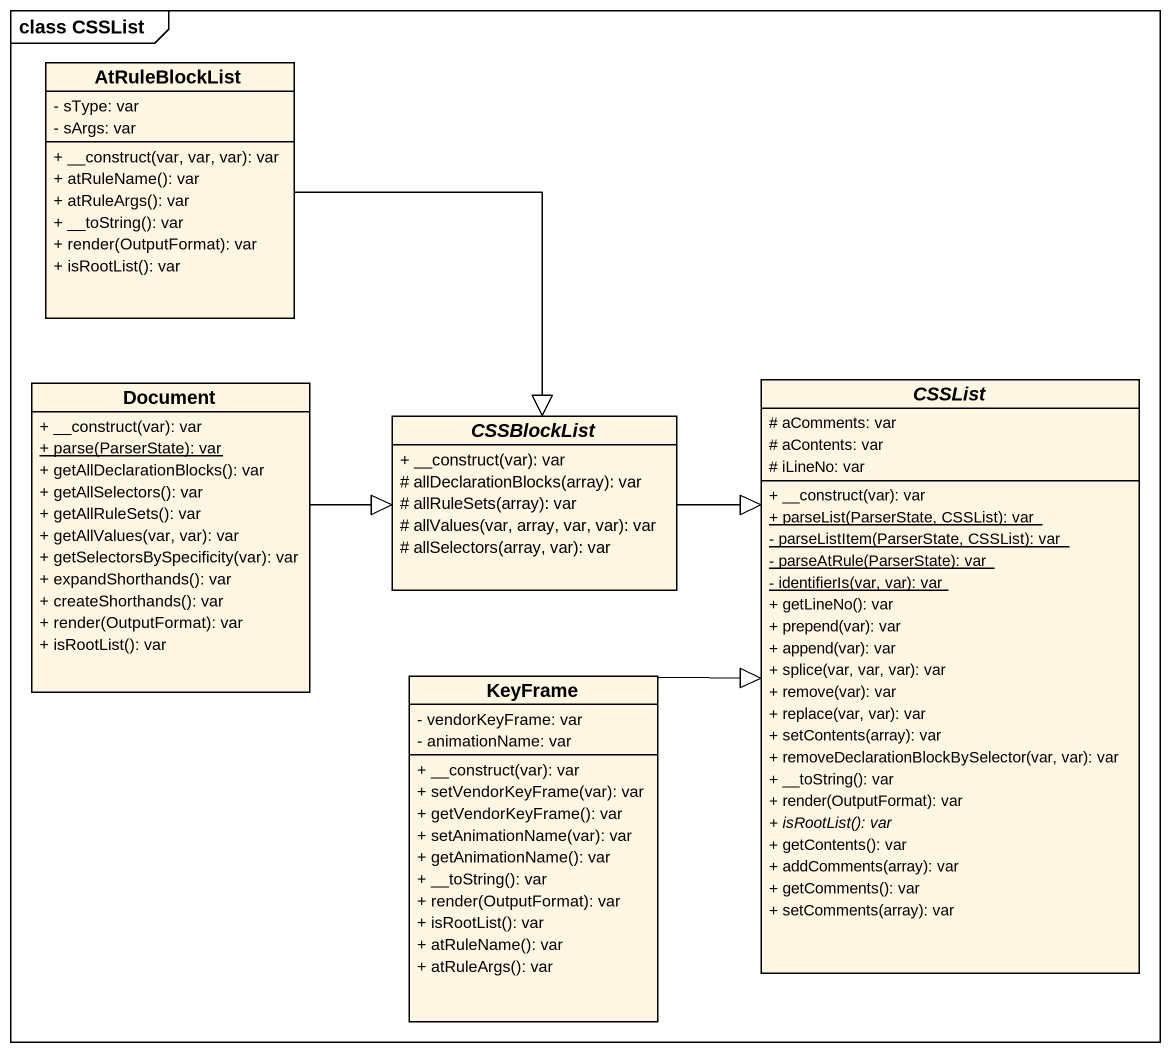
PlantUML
@startuml
mainframe class CSSList
hide circle
hide empty members
skinparam classAttributeIconSize 0
class AtRuleBlockList {
  - sType: var
  - sArgs: var
  + __construct(var, var, var): var
  + atRuleName(): var
  + atRuleArgs(): var
  + __toString(): var
  + render(OutputFormat): var
  + isRootList(): var
}
class Document {
  + __construct(var): var
  {static} + parse(ParserState): var
  + getAllDeclarationBlocks(): var
  + getAllSelectors(): var
  + getAllRuleSets(): var
  + getAllValues(var, var): var
  + getSelectorsBySpecificity(var): var
  + expandShorthands(): var
  + createShorthands(): var
  + render(OutputFormat): var
  + isRootList(): var
}
abstract class CSSBlockList {
  + __construct(var): var
  # allDeclarationBlocks(array): var
  # allRuleSets(array): var
  # allValues(var, array, var, var): var
  # allSelectors(array, var): var
}
abstract class CSSList {
  # aComments: var
  # aContents: var
  # iLineNo: var
  + __construct(var): var
  {static} + parseList(ParserState, CSSList): var
  {static} - parseListItem(ParserState, CSSList): var
  {static} - parseAtRule(ParserState): var
  {static} - identifierIs(var, var): var
  + getLineNo(): var
  + prepend(var): var
  + append(var): var
  + splice(var, var, var): var
  + remove(var): var
  + replace(var, var): var
  + setContents(array): var
  + removeDeclarationBlockBySelector(var, var): var
  + __toString(): var
  + render(OutputFormat): var
  {abstract} + isRootList(): var
  + getContents(): var
  + addComments(array): var
  + getComments(): var
  + setComments(array): var
}
class KeyFrame {
  - vendorKeyFrame: var
  - animationName: var
  + __construct(var): var
  + setVendorKeyFrame(var): var
  + getVendorKeyFrame(): var
  + setAnimationName(var): var
  + getAnimationName(): var
  + __toString(): var
  + render(OutputFormat): var
  + isRootList(): var
  + atRuleName(): var
  + atRuleArgs(): var
}
AtRuleBlockList --|> CSSBlockList
Document -right-|> CSSBlockList
CSSBlockList -right-|> CSSList
KeyFrame -right-|> CSSList
@enduml
